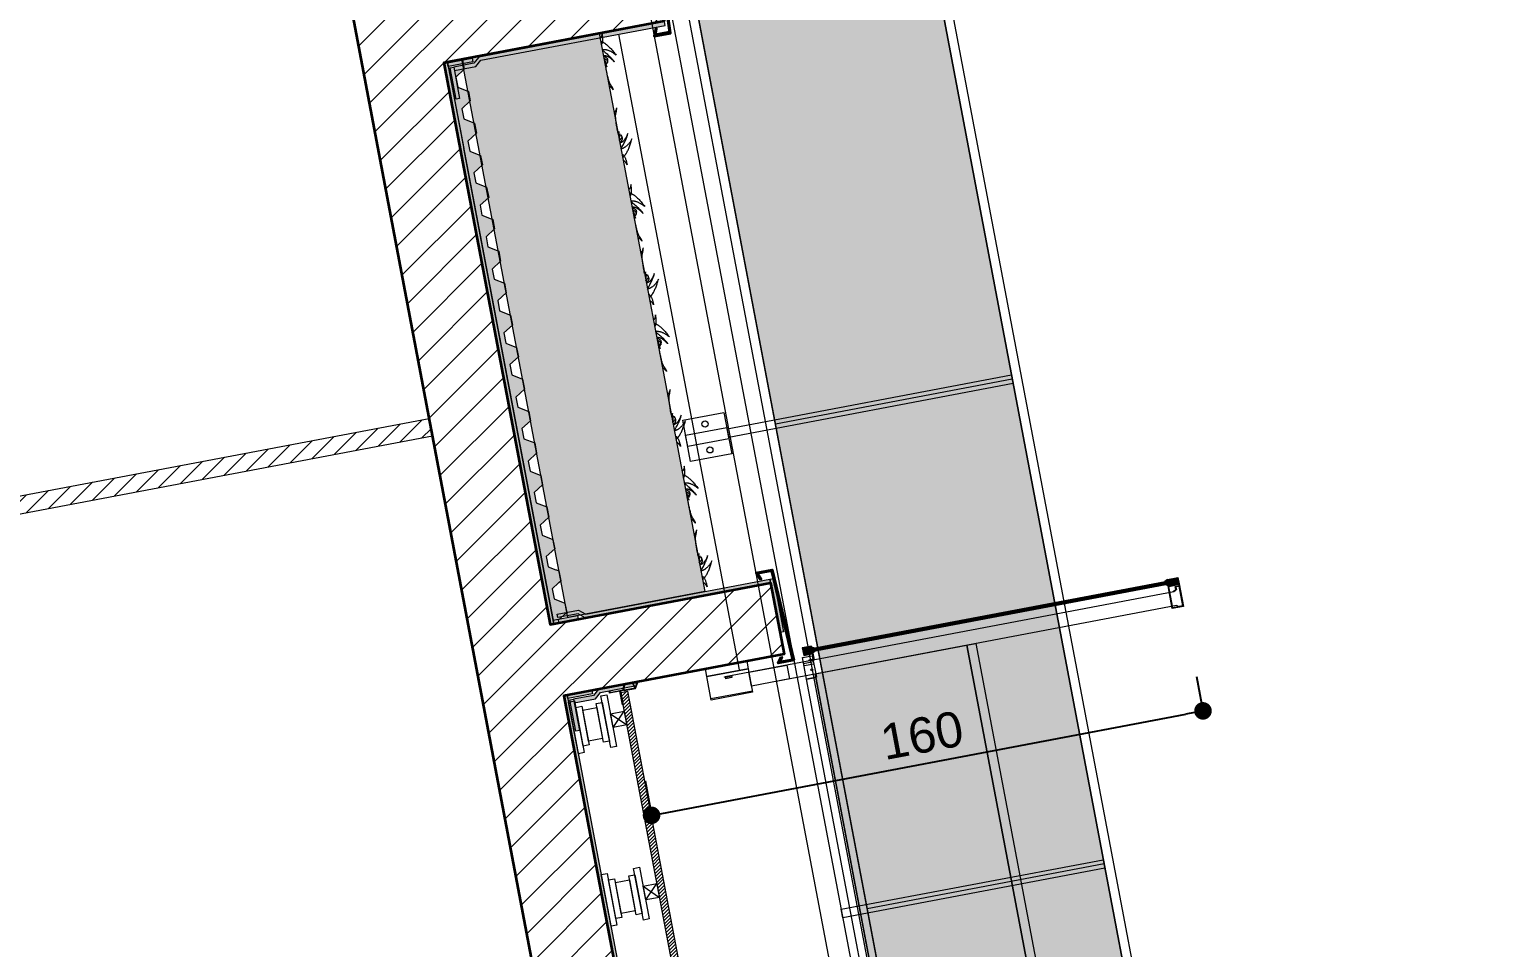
# Model space of a CAD drawing. Header units: centimetres. Extents: x 43491 to 84569, y -30699 to -11680.
# Drawn here: x 45040 to 45455.1, y -28256.9 to -27995.3 of the extents above; entities that cross this region are included whole.
import ezdxf

# ---------------------------------------------------------------- set-up
doc = ezdxf.new("R2010")
doc.units = ezdxf.units.CM
doc.header["$LTSCALE"] = 50.8
doc.header["$PDMODE"] = 1
doc.header["$PDSIZE"] = -2
doc.layers.get('0').update_dxf_attribs({"lineweight": 18})
for name, color, linetype, lineweight in [('0-PROJET-BOIS', 7, 'Continuous', 5), ('0-PROJET-COTATIONS', 7, 'Continuous', 13), ('0-PROJET-DESSINS CRÉES', 7, 'Continuous', 9), ('0-PROJET-Garde corps', 7, 'Continuous', 5), ('0-PROJET-ISOLATION', 7, 'Continuous', 13), ('0-PROJET-MUR BETON', 7, 'Continuous', 35), ('0-PROJET-MURS AGGLO', 7, 'Continuous', 5)]:
    doc.layers.add(name, color=color, linetype=linetype, lineweight=lineweight)
doc.styles.add('Helvetica', font='Helvetica')
doc.dimstyles.new('IS', dxfattribs={"dimtxt": 10.08724, "dimasz": 5.007446, "dimexe": 2, "dimexo": 10, "dimgap": 3, "dimtad": 1, "dimdec": 1, "dimtxsty": 'Helvetica', "dimblk": 'DOT', "dimblk1": 'DOT', "dimblk2": 'DOT', "dimcen": 0, "dimdle": 10, "dimazin": 0, "dimtfac": 0.8, "dimtdec": 1, "dimtix": 1, "dimtmove": 0, "dimatfit": 0, "dimldrblk": 'VW_FILLEDARROW-1', "dimfxl": 0, "dimfrac": 2, "dimtolj": 1, "dimarcsym": 0})

# ---------------------------------------------------------------- blocks, each defined once
blk = doc.blocks.new('Groupe-1')
at = {"layer": '0-PROJET-DESSINS CRÉES', "linetype": 'Continuous', "lineweight": 0}
blk.add_hatch(color=254, dxfattribs=at).paths.add_polyline_path([(6568.09, -50894.54), (6226.19, -49089.14), (6293.66, -49076.36), (6635.56, -50881.76)])
at = {"layer": '0-PROJET-DESSINS CRÉES', "color": 7, "linetype": 'Continuous', "lineweight": 13}
for p, q in [((6503.03, -50181.93), (6435.56, -50194.71)), ((6529.18, -50320.01), (6461.71, -50332.79))]:
    blk.add_line(p, q, dxfattribs=at)
at = {"layer": '0-PROJET-DESSINS CRÉES', "color": 7, "linetype": 'Continuous', "lineweight": 13, "flags": 128}
for points in [[(6635.56, -50881.76), (6293.66, -49076.36), (6296.26, -49075.87), (6638.17, -50881.27)], [(6568.09, -50894.54), (6226.19, -49089.14), (6293.66, -49076.36), (6635.56, -50881.76)], [(6563.54, -50884.72), (6223.59, -49089.63), (6226.19, -49089.14), (6566.14, -50884.23)], [(6420.91, -50191.38), (6423.14, -50203.17), (6411.39, -50205.39), (6409.16, -50193.6)], [(6421.72, -50195.65), (6422.33, -50198.89), (6410.58, -50201.12), (6409.97, -50197.88)]]:
    blk.add_lwpolyline(points, close=True, dxfattribs=at)
at = {"layer": '0-PROJET-DESSINS CRÉES', "color": 8, "linetype": 'Continuous', "lineweight": 5, "flags": 128}
for points in [[(6422.26, -50198.5), (6421.79, -50196.04), (6502.8, -50180.7), (6503.27, -50183.16)], [(6454.77, -50335.38), (6454.3, -50332.92), (6528.95, -50318.79), (6529.42, -50321.24)]]:
    blk.add_lwpolyline(points, close=True, dxfattribs=at)
at = {"layer": '0-PROJET-DESSINS CRÉES', "color": 7, "linetype": 'Continuous', "lineweight": 13}
for centre in [(6415.52, -50194.69), (6416.91, -50202.06)]:
    blk.add_circle(centre, 0.876, dxfattribs=at)
blk = doc.blocks.new('Groupe-10-1')
at = {"layer": '0-PROJET-DESSINS CRÉES', "color": 7, "linetype": 'Continuous', "lineweight": 5}
for points in [[(6386.22, -50083.31), (6386.11, -50084.56), (6385.59, -50084.74)], [(6385.96, -50086.69), (6386.72, -50085.95), (6386.22, -50083.31)], [(6385.77, -50085.67), (6387.68, -50086.24), (6390.19, -50089.63)], [(6390.19, -50089.63), (6387.96, -50087.81), (6386.24, -50088.13)], [(6386.24, -50088.13), (6389.31, -50090.65), (6389.63, -50091.54)], [(6389.63, -50091.54), (6387.95, -50089.58), (6386.56, -50089.84)], [(6386.56, -50089.84), (6387.67, -50090.35), (6387.84, -50091.26), (6387.67, -50091.9)], [(6387.67, -50091.9), (6387.79, -50091.23), (6387.5, -50091), (6386.69, -50090.53)], [(6386.69, -50090.53), (6387.59, -50092.34), (6387.45, -50092.06), (6387, -50092.14)], [(6387, -50092.14), (6387.43, -50092.5), (6387.52, -50092.93)], [(6387.52, -50092.93), (6387.26, -50092.54), (6387.08, -50092.58)], [(6387.08, -50092.58), (6387.88, -50096.79), (6388.44, -50097.85)], [(6389.38, -50099.5), (6388.58, -50098.42), (6388.2, -50098.49)], [(6388.44, -50097.85), (6389.03, -50098.65), (6389.39, -50099.42)]]:
    blk.add_open_spline(points, degree=2, dxfattribs=at)
blk = doc.blocks.new('Groupe-11-1')
at = {"layer": '0-PROJET-DESSINS CRÉES', "color": 7, "linetype": 'Continuous', "lineweight": 5}
for points in [[(6390.35, -50104.61), (6390, -50105.91), (6389.62, -50105.98)], [(6390.08, -50106.49), (6390.34, -50105.53), (6390.39, -50104.69)], [(6390.74, -50111.9), (6389.94, -50107.69), (6390.08, -50106.49)], [(6391.03, -50111.41), (6390.93, -50111.87), (6390.74, -50111.9)], [(6390.82, -50112.33), (6391.1, -50111.84), (6391.03, -50111.41)], [(6391.13, -50113.95), (6391.3, -50111.94), (6391.27, -50112.25), (6390.82, -50112.33)], [(6391.54, -50112.31), (6391.9, -50112.89), (6391.71, -50113.22), (6391.13, -50113.95)], [(6393.5, -50111.93), (6392.65, -50114.37), (6391.26, -50114.64)], [(6391.26, -50114.64), (6392.11, -50113.76), (6391.93, -50112.84), (6391.54, -50112.31)], [(6391.58, -50116.34), (6393.52, -50112.88), (6393.5, -50111.93)], [(6394.71, -50113.51), (6393.31, -50116.02), (6391.58, -50116.34)], [(6392.05, -50118.81), (6393.62, -50117.58), (6394.71, -50113.51)], [(6391.86, -50117.79), (6392.83, -50118.2), (6393.33, -50120.84)], [(6393.33, -50120.84), (6392.78, -50119.71), (6392.23, -50119.74)]]:
    blk.add_open_spline(points, degree=2, dxfattribs=at)
blk = doc.blocks.new('Groupe-12-1')
at = {"layer": '0-PROJET-DESSINS CRÉES', "color": 7, "linetype": 'Continuous', "lineweight": 5}
for points in [[(6394.4, -50126.45), (6394.29, -50127.71), (6393.77, -50127.89)], [(6393.95, -50128.81), (6395.85, -50129.38), (6398.36, -50132.77)], [(6394.14, -50129.83), (6394.9, -50129.1), (6394.4, -50126.45)], [(6398.36, -50132.77), (6396.14, -50130.95), (6394.41, -50131.28)], [(6394.41, -50131.28), (6397.48, -50133.79), (6397.81, -50134.69)], [(6397.81, -50134.69), (6396.13, -50132.72), (6394.74, -50132.99)], [(6394.74, -50132.99), (6395.85, -50133.49), (6396.02, -50134.41), (6395.85, -50135.05)], [(6395.85, -50135.05), (6395.97, -50134.38), (6395.68, -50134.14), (6394.87, -50133.68)], [(6394.87, -50133.68), (6395.76, -50135.49), (6395.62, -50135.2), (6395.17, -50135.29)], [(6395.17, -50135.29), (6395.61, -50135.64), (6395.7, -50136.07)], [(6395.7, -50136.07), (6395.44, -50135.68), (6395.26, -50135.73)], [(6395.26, -50135.73), (6396.05, -50139.93), (6396.62, -50141)], [(6397.56, -50142.65), (6396.76, -50141.57), (6396.38, -50141.64)], [(6396.62, -50141), (6397.21, -50141.8), (6397.57, -50142.57)]]:
    blk.add_open_spline(points, degree=2, dxfattribs=at)
blk = doc.blocks.new('Groupe-13-1')
at = {"layer": '0-PROJET-DESSINS CRÉES', "color": 7, "linetype": 'Continuous', "lineweight": 5}
for points in [[(6397.91, -50144.53), (6397.56, -50145.83), (6397.18, -50145.9)], [(6398.3, -50151.82), (6397.5, -50147.61), (6397.64, -50146.41)], [(6397.64, -50146.41), (6397.9, -50145.45), (6397.95, -50144.61)], [(6398.59, -50151.33), (6398.49, -50151.79), (6398.3, -50151.82)], [(6398.38, -50152.25), (6398.66, -50151.77), (6398.59, -50151.33)], [(6398.69, -50153.87), (6398.86, -50151.86), (6398.83, -50152.17), (6398.38, -50152.25)], [(6399.1, -50152.23), (6399.46, -50152.81), (6399.27, -50153.14), (6398.69, -50153.87)], [(6401.06, -50151.85), (6400.21, -50154.29), (6398.82, -50154.56)], [(6398.82, -50154.56), (6399.67, -50153.68), (6399.49, -50152.76), (6399.1, -50152.23)], [(6399.14, -50156.26), (6401.08, -50152.8), (6401.06, -50151.85)], [(6402.27, -50153.43), (6400.87, -50155.94), (6399.14, -50156.26)], [(6399.61, -50158.73), (6401.18, -50157.5), (6402.27, -50153.43)], [(6399.42, -50157.71), (6400.39, -50158.12), (6400.89, -50160.76)], [(6400.89, -50160.76), (6400.34, -50159.63), (6399.79, -50159.66)]]:
    blk.add_open_spline(points, degree=2, dxfattribs=at)
blk = doc.blocks.new('Groupe-14-1')
at = {"layer": '0-PROJET-DESSINS CRÉES', "color": 7, "linetype": 'Continuous', "lineweight": 5}
for points in [[(6401.42, -50163.59), (6401.32, -50164.84), (6400.8, -50165.02)], [(6401.17, -50166.97), (6401.93, -50166.23), (6401.42, -50163.59)], [(6400.97, -50165.95), (6402.88, -50166.52), (6405.39, -50169.91)], [(6405.39, -50169.91), (6403.17, -50168.09), (6401.44, -50168.42)], [(6401.44, -50168.42), (6404.51, -50170.93), (6404.84, -50171.82)], [(6404.84, -50171.82), (6403.15, -50169.86), (6401.76, -50170.12)], [(6401.76, -50170.12), (6402.87, -50170.63), (6403.05, -50171.55), (6402.87, -50172.18)], [(6402.87, -50172.18), (6403, -50171.51), (6402.7, -50171.28), (6401.9, -50170.81)], [(6401.9, -50170.81), (6402.79, -50172.62), (6402.65, -50172.34), (6402.2, -50172.43)], [(6402.2, -50172.43), (6402.63, -50172.78), (6402.73, -50173.21)], [(6402.73, -50173.21), (6402.46, -50172.82), (6402.28, -50172.86)], [(6402.28, -50172.86), (6403.08, -50177.07), (6403.64, -50178.13)], [(6404.59, -50179.78), (6403.79, -50178.7), (6403.4, -50178.78)], [(6403.64, -50178.13), (6404.24, -50178.94), (6404.59, -50179.7)]]:
    blk.add_open_spline(points, degree=2, dxfattribs=at)
blk = doc.blocks.new('Groupe-15-1')
at = {"layer": '0-PROJET-DESSINS CRÉES', "color": 7, "linetype": 'Continuous', "lineweight": 5}
for points in [[(6405.56, -50184.89), (6405.21, -50186.19), (6404.82, -50186.27)], [(6405.94, -50192.18), (6405.15, -50187.97), (6405.28, -50186.77)], [(6405.28, -50186.77), (6405.54, -50185.81), (6405.59, -50184.97)], [(6406.23, -50191.69), (6406.13, -50192.15), (6405.94, -50192.18)], [(6406.03, -50192.62), (6406.3, -50192.13), (6406.23, -50191.69)], [(6406.33, -50194.23), (6406.5, -50192.22), (6406.48, -50192.53), (6406.03, -50192.62)], [(6406.74, -50192.59), (6407.1, -50193.17), (6406.91, -50193.5), (6406.33, -50194.23)], [(6408.7, -50192.21), (6407.85, -50194.65), (6406.46, -50194.92)], [(6406.46, -50194.92), (6407.31, -50194.04), (6407.14, -50193.12), (6406.74, -50192.59)], [(6406.79, -50196.62), (6408.72, -50193.16), (6408.7, -50192.21)], [(6409.92, -50193.79), (6408.51, -50196.3), (6406.79, -50196.62)], [(6407.25, -50199.09), (6408.82, -50197.86), (6409.92, -50193.79)], [(6407.06, -50198.07), (6408.04, -50198.48), (6408.54, -50201.12)], [(6408.54, -50201.12), (6407.98, -50199.99), (6407.43, -50200.02)]]:
    blk.add_open_spline(points, degree=2, dxfattribs=at)
blk = doc.blocks.new('Groupe-16-1')
at = {"layer": '0-PROJET-DESSINS CRÉES', "color": 7, "linetype": 'Continuous', "lineweight": 5}
for points in [[(6409.6, -50206.73), (6409.5, -50207.99), (6408.97, -50208.17)], [(6409.15, -50209.09), (6411.06, -50209.67), (6413.57, -50213.05)], [(6409.34, -50210.11), (6410.1, -50209.38), (6409.6, -50206.73)], [(6413.57, -50213.05), (6411.34, -50211.23), (6409.62, -50211.56)], [(6409.62, -50211.56), (6412.69, -50214.08), (6413.02, -50214.97)], [(6413.02, -50214.97), (6411.33, -50213.01), (6409.94, -50213.27)], [(6409.94, -50213.27), (6411.05, -50213.77), (6411.22, -50214.69), (6411.05, -50215.33)], [(6411.05, -50215.33), (6411.17, -50214.66), (6410.88, -50214.43), (6410.07, -50213.96)], [(6410.07, -50213.96), (6410.97, -50215.77), (6410.83, -50215.49), (6410.38, -50215.57)], [(6410.38, -50215.57), (6410.81, -50215.93), (6410.91, -50216.35)], [(6410.91, -50216.35), (6410.64, -50215.96), (6410.46, -50216.01)], [(6410.46, -50216.01), (6411.26, -50220.21), (6411.82, -50221.28)], [(6411.82, -50221.28), (6412.42, -50222.08), (6412.77, -50222.85)], [(6412.76, -50222.93), (6411.96, -50221.85), (6411.58, -50221.92)]]:
    blk.add_open_spline(points, degree=2, dxfattribs=at)
blk = doc.blocks.new('Groupe-17-1')
at = {"layer": '0-PROJET-DESSINS CRÉES', "color": 7, "linetype": 'Continuous', "lineweight": 5}
for points in [[(6413.12, -50224.81), (6412.77, -50226.11), (6412.38, -50226.19)], [(6412.84, -50226.69), (6413.1, -50225.73), (6413.15, -50224.89)], [(6413.5, -50232.1), (6412.71, -50227.89), (6412.84, -50226.69)], [(6413.79, -50231.61), (6413.69, -50232.07), (6413.5, -50232.1)], [(6413.59, -50232.54), (6413.86, -50232.05), (6413.79, -50231.61)], [(6413.89, -50234.15), (6414.06, -50232.14), (6414.04, -50232.45), (6413.59, -50232.54)], [(6414.3, -50232.51), (6414.66, -50233.09), (6414.47, -50233.42), (6413.89, -50234.15)], [(6416.26, -50232.13), (6415.41, -50234.57), (6414.02, -50234.84)], [(6414.02, -50234.84), (6414.87, -50233.96), (6414.7, -50233.04), (6414.3, -50232.51)], [(6414.35, -50236.54), (6416.28, -50233.08), (6416.26, -50232.13)], [(6417.48, -50233.71), (6416.07, -50236.22), (6414.35, -50236.54)], [(6414.81, -50239.01), (6416.38, -50237.78), (6417.48, -50233.71)], [(6414.62, -50237.99), (6415.6, -50238.4), (6416.1, -50241.04)], [(6416.1, -50241.04), (6415.54, -50239.92), (6414.99, -50239.94)]]:
    blk.add_open_spline(points, degree=2, dxfattribs=at)
blk = doc.blocks.new('Groupe-18-1')
at = {"layer": '0-PROJET-DESSINS CRÉES', "color": 7}
for name in ['Groupe-10-1', 'Groupe-11-1', 'Groupe-12-1', 'Groupe-13-1', 'Groupe-14-1', 'Groupe-15-1', 'Groupe-16-1', 'Groupe-17-1']:
    blk.add_blockref(name, (0, 0), dxfattribs=at)
blk = doc.blocks.new('Groupe-19-1')
at = {"layer": '0-PROJET-DESSINS CRÉES', "lineweight": 5, "flags": 128}
for points in [[(6379.45, -50288.61), (6376.66, -50273.88), (6378.35, -50273.56), (6381.14, -50288.29)], [(6380.79, -50286.45), (6378.7, -50275.4), (6380.43, -50275.07), (6382.52, -50286.12)], [(6382.36, -50285.01), (6380.68, -50276.17), (6384.69, -50275.41), (6386.37, -50284.25)], [(6386.58, -50285.36), (6384.48, -50274.3), (6386.22, -50273.97), (6388.31, -50285.03)], [(6388.66, -50286.87), (6385.87, -50272.13), (6387.56, -50271.81), (6390.35, -50286.55)]]:
    blk.add_lwpolyline(points, close=True, dxfattribs=at)
blk = doc.blocks.new('Groupe-20-1')
at = {"layer": '0-PROJET-DESSINS CRÉES', "color": 7, "linetype": 'Continuous', "lineweight": 13}
for p, q in [((6388.58, -50277.22), (6393.26, -50280.4)), ((6389.33, -50281.15), (6392.51, -50276.47))]:
    blk.add_line(p, q, dxfattribs=at)
at = {"layer": '0-PROJET-DESSINS CRÉES', "color": 7, "linetype": 'Continuous', "lineweight": 13, "flags": 128}
blk.add_lwpolyline([(6389.33, -50281.15), (6388.58, -50277.22), (6392.51, -50276.47), (6393.26, -50280.4)], close=True, dxfattribs=at)
blk = doc.blocks.new('Groupe-21-1')
at = {"layer": '0-PROJET-DESSINS CRÉES', "lineweight": 5, "flags": 128}
for points in [[(6397.96, -50336), (6395.17, -50321.26), (6396.86, -50320.94), (6399.65, -50335.68)], [(6388.75, -50337.74), (6385.96, -50323), (6387.65, -50322.68), (6390.44, -50337.42)], [(6390.09, -50335.58), (6388, -50324.53), (6389.73, -50324.2), (6391.83, -50335.25)], [(6391.66, -50334.14), (6389.99, -50325.29), (6394, -50324.53), (6395.67, -50333.38)], [(6395.88, -50334.48), (6393.79, -50323.43), (6395.52, -50323.1), (6397.61, -50334.15)]]:
    blk.add_lwpolyline(points, close=True, dxfattribs=at)
blk = doc.blocks.new('Groupe-23-1')
at = {"layer": '0-PROJET-DESSINS CRÉES', "color": 7, "linetype": 'Continuous', "lineweight": 13}
for p, q in [((6398.63, -50330.27), (6401.82, -50325.6)), ((6397.89, -50326.34), (6402.56, -50329.53))]:
    blk.add_line(p, q, dxfattribs=at)
at = {"layer": '0-PROJET-DESSINS CRÉES', "color": 7, "linetype": 'Continuous', "lineweight": 13, "flags": 128}
blk.add_lwpolyline([(6398.63, -50330.27), (6397.89, -50326.34), (6401.82, -50325.6), (6402.56, -50329.53)], close=True, dxfattribs=at)
blk = doc.blocks.new('Groupe-53-1')
at = {"layer": '0-PROJET-Garde corps', "color": 7, "linetype": 'Continuous', "lineweight": 5}
for p, q in [((6421.88, -50267.16), (6421.79, -50266.69)), ((6422.7, -50267), (6422.61, -50266.53))]:
    blk.add_line(p, q, dxfattribs=at)
at = {"layer": '0-PROJET-Garde corps', "color": 7, "linetype": 'Continuous', "lineweight": 5, "flags": 128}
for points in [[(6421.11, -50266.81), (6421.09, -50266.7), (6423.27, -50266.29), (6423.3, -50266.4)], [(6421.43, -50267.24), (6421.34, -50266.77), (6423.07, -50266.44), (6423.16, -50266.91)]]:
    blk.add_lwpolyline(points, close=True, dxfattribs=at)
blk = doc.blocks.new('Groupe-54-1')
at = {"layer": '0-PROJET-Garde corps', "color": 7}
blk.add_blockref('Groupe-53-1', (0, 0), dxfattribs=at)
blk = doc.blocks.new('Groupe-55-1')
at = {"layer": '0-PROJET-Garde corps', "color": 7, "linetype": 'Continuous', "lineweight": 5, "flags": 128}
for points in [[(6550.52, -50240.19), (6551.75, -50246.68), (6548.6, -50247.27), (6547.38, -50240.79)], [(6550.36, -50240.43), (6551.52, -50246.52), (6548.76, -50247.04), (6547.61, -50240.95)]]:
    blk.add_lwpolyline(points, close=True, dxfattribs=at)
blk = doc.blocks.new('Groupe-56-1')
at = {"layer": '0-PROJET-DESSINS CRÉES', "color": 7, "linetype": 'Continuous', "lineweight": 13, "flags": 128}
for points in [[(6445.82, -50257.99), (6443.22, -50258.49), (6443.63, -50260.65), (6446.03, -50260.19), (6446.32, -50261.72), (6445.08, -50261.95)], [(6445.86, -50258.19), (6443.45, -50258.65), (6443.79, -50260.41), (6446.19, -50259.96), (6446.56, -50261.88), (6445.12, -50262.15)]]:
    blk.add_lwpolyline(points, dxfattribs=at)
at = {"layer": '0-PROJET-Garde corps', "color": 8, "linetype": 'Continuous', "lineweight": 5}
for p, q in [((6443.77, -50259.24), (6550.11, -50239.1)), ((6443.81, -50259.48), (6550.16, -50239.34)), ((6443.86, -50259.73), (6550.2, -50239.59)), ((6446.39, -50262.47), (6443.61, -50262.99)), ((6446.51, -50263.1), (6443.73, -50263.62)), ((6429.01, -50270.75), (6417.22, -50272.99))]:
    blk.add_line(p, q, dxfattribs=at)
at = {"layer": '0-PROJET-Garde corps', "color": 7, "linetype": 'Continuous', "lineweight": 5}
blk.add_line((6547.19, -50238.99), (6546.47, -50239.51), dxfattribs=at)
at = {"layer": '0-PROJET-Garde corps', "color": 7, "linetype": 'Continuous', "lineweight": 5, "flags": 128}
for points in [[(6546.47, -50239.51), (6547.19, -50238.99), (6550.19, -50238.42), (6550.52, -50240.19), (6547.52, -50240.76), (6546.66, -50240.52)], [(6549.4, -50242.17), (6549.05, -50242.47), (6421.28, -50266.66)], [(6546.88, -50239.46), (6547.27, -50239.18), (6550.03, -50238.66), (6550.29, -50240.03), (6547.53, -50240.55), (6547.1, -50240.43)], [(6550.23, -50246.55), (6549.8, -50246.4), (6436.23, -50267.9)], [(6446.91, -50259.44), (6446.19, -50259.96), (6443.79, -50260.41), (6443.45, -50258.65), (6445.86, -50258.19), (6446.72, -50258.43)], [(6446.5, -50259.49), (6446.11, -50259.77), (6443.95, -50260.18), (6443.68, -50258.8), (6445.85, -50258.4), (6446.28, -50258.52)]]:
    blk.add_lwpolyline(points, dxfattribs=at)
for points in [[(6550.06, -50238.85), (6550.25, -50239.84), (6443.91, -50259.98), (6443.72, -50258.99)], [(6550.43, -50240.76), (6550.46, -50240.94), (6549.61, -50241.1), (6549.76, -50241.86), (6549.04, -50242.47), (6548.92, -50242.34), (6549.56, -50241.79), (6549.4, -50240.96)], [(6446.06, -50260.7), (6447.22, -50266.82), (6444.43, -50267.35), (6443.27, -50261.23)], [(6417.29, -50273.34), (6416.02, -50266.65), (6427.81, -50264.42), (6429.08, -50271.1)]]:
    blk.add_lwpolyline(points, close=True, dxfattribs=at)
at = {"layer": '0-PROJET-Garde corps', "color": 7, "linetype": 'Continuous', "lineweight": 13, "flags": 128}
for points in [[(6445.86, -50258.19), (6445.82, -50257.99), (6443.22, -50258.49), (6443.63, -50260.65), (6446.03, -50260.19), (6446.32, -50261.72), (6445.08, -50261.95), (6445.12, -50262.15), (6446.56, -50261.88), (6446.19, -50259.96), (6443.79, -50260.41), (6443.45, -50258.65)], [(6416.06, -50266.65), (6415.65, -50264.47), (6427.4, -50262.24), (6427.81, -50264.42)], [(6428.74, -50269.32), (6427.99, -50265.39), (6438.8, -50263.35), (6439.55, -50267.28)]]:
    blk.add_lwpolyline(points, close=True, dxfattribs=at)
at = {"layer": '0-PROJET-Garde corps', "color": 7, "linetype": 'Continuous', "lineweight": 5}
blk.add_circle((6445.97, -50264.68), 0.288, dxfattribs=at)
at = {"layer": '0-PROJET-DESSINS CRÉES', "color": 7}
blk.add_blockref('Groupe-54-1', (0, 0), dxfattribs=at)
at = {"layer": '0-PROJET-Garde corps', "color": 7}
blk.add_blockref('Groupe-55-1', (0, 0), dxfattribs=at)
blk = doc.blocks.new('Groupe-276-1')
at = {"layer": '0-PROJET-DESSINS CRÉES', "linetype": 'Continuous', "lineweight": 0}
blk.add_hatch(color=254, dxfattribs=at).paths.add_polyline_path([(6565.32, -50891.42), (6446.85, -50265.86), (6490.05, -50257.68), (6608.52, -50883.24)])
at = {"layer": '0-PROJET-DESSINS CRÉES', "color": 7, "linetype": 'Continuous', "lineweight": 13, "flags": 128}
for points in [[(6565.32, -50891.42), (6446.85, -50265.86), (6490.05, -50257.68), (6608.52, -50883.24)], [(6608.52, -50883.24), (6490.05, -50257.71), (6492.66, -50257.22), (6611.12, -50882.75)], [(6562.53, -50890.95), (6444.43, -50267.35), (6447.04, -50266.86), (6565.13, -50890.46)]]:
    blk.add_lwpolyline(points, close=True, dxfattribs=at)
blk = doc.blocks.new('_DOT')
at = {"color": 0, "linetype": 'ByBlock', "lineweight": -2}
blk.add_line((-0.5, 0), (-1, 0), dxfattribs=at)
at = {"color": 0, "linetype": 'ByBlock', "const_width": 0.5}
blk.add_lwpolyline([(-0.25, 0, 1), (0.25, 0, 1)], format="xyb", close=True, dxfattribs=at)
blk = doc.blocks.new('*D297')
at = {"layer": '0-PROJET-COTATIONS', "color": 0, "linetype": 'Continuous', "lineweight": -2}
for p, q in [((45372.38, -28179.63), (45374.61, -28191.42)), ((45222.12, -28218.26), (45369.32, -28190.38)), ((45215.34, -28209.37), (45217.57, -28221.16))]:
    blk.add_line(p, q, dxfattribs=at)
at = {"layer": 'Defpoints', "color": 0}
for p in [(45364.94, -28140.33), (45207.73, -28169.19), (45374.24, -28189.45)]:
    blk.add_point(p, dxfattribs=at)
at = {"layer": '0-PROJET-COTATIONS', "color": 0, "lineweight": -2, "xscale": 5.007446289062499, "yscale": 5.007446289062499, "zscale": 5.007446289062499}
for p, rotation in [((45374.24, -28189.45), 10.72359474388371), ((45217.2, -28219.19), 190.7235947438837)]:
    blk.add_blockref('_DOT', p, dxfattribs=dict(at, rotation=rotation))
at = {"layer": '0-PROJET-COTATIONS', "color": 0, "lineweight": 5, "insert": (45294.22, -28196.42), "char_height": 10.087, "attachment_point": 5, "rotation": 10.7236, "style": 'Helvetica'}
blk.add_mtext('\\A1;160', dxfattribs=at)
blk = doc.blocks.new('VW_FILLEDARROW-1')
at = {"linetype": 'Continuous', "lineweight": 0}
blk.add_hatch(color=0, dxfattribs=at).paths.add_polyline_path([(-1.997, 0.535), (0, 0), (-1.997, -0.535)])
at = {"color": 0, "linetype": 'Continuous', "lineweight": 5, "flags": 128}
blk.add_lwpolyline([(-1.997, 0.535), (0, 0), (-1.997, -0.535)], close=True, dxfattribs=at)

msp = doc.modelspace()

# ---------------------------------------------------------------- hatches: boundary and pattern name
at = {"layer": '0-PROJET-BOIS', "linetype": 'Continuous', "lineweight": 5}
h = msp.add_hatch(dxfattribs=at)
h.set_pattern_fill('bois 45', color=9, style=0, pattern_type=2)
h.set_pattern_definition([(45, (38816.9114, 22086.9576), (0, -1), [])])
h.paths.add_polyline_path([(45210.38, -28183.82), (45330.82, -28819.78), (45328.85, -28820.15), (45208.42, -28184.19)])
at = {"layer": '0-PROJET-DESSINS CRÉES', "linetype": 'Continuous', "lineweight": 0}
for color, points in [(7, [(45215.82, -27972.35), (45216.03, -27972.19), (45214.95, -27971.15), (45218.65, -27970.45), (45222.3, -27996.17), (45218.3, -27996.93), (45218.63, -27995.07), (45218.4, -27995.11), (45217.99, -27997.24), (45222.57, -27996.37), (45218.87, -27970.15), (45214.41, -27971)]), (254, [(45159.2, -28004.8), (45163.37, -28004.01), (45163.88, -28006.69), (45161.46, -28008.94), (45162.01, -28011.82), (45165.08, -28013.03), (45165.58, -28015.69), (45163.16, -28017.94), (45163.71, -28020.83), (45166.78, -28022.04), (45167.33, -28024.92), (45164.91, -28027.17), (45165.46, -28030.05), (45168.53, -28031.26), (45169.03, -28033.92), (45166.62, -28036.17), (45167.16, -28039.05), (45170.24, -28040.26), (45170.82, -28043.19), (45168.36, -28045.39), (45168.91, -28048.28), (45171.98, -28049.49), (45172.49, -28052.15), (45170.07, -28054.4), (45170.61, -28057.28), (45173.69, -28058.49), (45174.23, -28061.37), (45171.82, -28063.62), (45172.36, -28066.5), (45175.3, -28067.66), (45175.81, -28070.35), (45173.4, -28072.6), (45173.94, -28075.48), (45177.01, -28076.69), (45177.56, -28079.57), (45175.13, -28081.76), (45175.69, -28084.71), (45178.76, -28085.92), (45179.27, -28088.57), (45176.85, -28090.82), (45177.39, -28093.71), (45180.47, -28094.92), (45181.01, -28097.8), (45178.59, -28100.05), (45179.14, -28102.93), (45182.21, -28104.14), (45182.72, -28106.8), (45180.3, -28109.05), (45180.85, -28111.93), (45183.92, -28113.14), (45184.46, -28116.03), (45182.05, -28118.28), (45182.59, -28121.16), (45185.67, -28122.37), (45186.17, -28125.03), (45183.75, -28127.28), (45184.3, -28130.16), (45187.37, -28131.37), (45187.95, -28134.3), (45185.5, -28136.5), (45186.05, -28139.38), (45189.12, -28140.59), (45189.62, -28143.25), (45187.2, -28145.5), (45187.75, -28148.39), (45189.99, -28149.27), (45190.13, -28149.24), (45190.81, -28149.51), (45191.35, -28152.39), (45191.37, -28152.48), (45190.83, -28152.98), (45190.7, -28153), (45188.94, -28154.64), (45189.48, -28157.53), (45192.55, -28158.74), (45193.06, -28161.39), (45190.64, -28163.64), (45190.77, -28164.36), (45189.35, -28164.63), (45187.27, -28153.65), (45163.71, -28029.26), (45163.83, -28029.24)]), (7, [(45254.09, -28174.07), (45254.34, -28174.15), (45253.72, -28175.51), (45257.42, -28174.81), (45251.41, -28149.52), (45247.4, -28150.28), (45248.4, -28151.9), (45248.17, -28151.95), (45247.01, -28150.12), (45251.59, -28149.25), (45257.73, -28175), (45253.27, -28175.85)])]:
    msp.add_hatch(color=color, dxfattribs=at).paths.add_polyline_path(points)
at = {"layer": '0-PROJET-DESSINS CRÉES', "linetype": 'Continuous', "lineweight": 18}
h = msp.add_hatch(dxfattribs=at)
h.set_pattern_fill('Sable-3', color=252, style=0, pattern_type=2)
h.set_pattern_definition([(-57.3808, (805976.2092, -272820.6966), (-2.526815418, -1.61715919), [0.004, -7.996]), (-45, (805975.3686, -272820.373), (-1.828799997, -1.828799997), [0.025863138, -2.560450621]), (-45, (805975.4879, -272821.1308), (-1.828799997, -1.828799997), [0.025863138, -2.560450621]), (-45, (805975.9217, -272819.2517), (-1.828799997, -1.828799997), [0.025863138, -2.560450621]), (-45, (805975.1149, -272819.8067), (-1.828799997, -1.828799997), [0.025863138, -2.560450621]), (-45, (805974.6815, -272820.2255), (-1.828799997, -1.828799997), [0.025863138, -2.560450621]), (-45, (805975.0109, -272820.8527), (-1.828799997, -1.828799997), [0.025863138, -2.560450621]), (-45, (805977.0952, -272820.309), (-1.828799997, -1.828799997), [0.025863138, -2.560450621]), (-45, (805975.699, -272821.437), (-1.828799997, -1.828799997), [0.064657844, -2.5216559146]), (-45, (805976.382, -272820.2206), (-1.828799997, -1.828799997), [0.025863138, -2.560450621]), (-45, (805975.1338, -272819.3063), (-1.828799997, -1.828799997), [0.025863138, -2.560450621]), (-45, (805976.461, -272819.7396), (-1.828799997, -1.828799997), [0.064657844, -2.5216559146]), (-45, (805974.175, -272820.5307), (-1.828799997, -1.828799997), [0.025863138, -2.560450621]), (-45, (805975.7221, -272820.116), (-1.828799997, -1.828799997), [0.064657844, -2.5216559146]), (-45, (805974.378, -272819.6533), (-1.828799997, -1.828799997), [0.064657844, -2.5216559146])])
h.paths.add_polyline_path([(45193.33, -28162.85), (45163.22, -28003.85), (45202.26, -27996.46), (45232.37, -28155.46)])
at = {"layer": '0-PROJET-ISOLATION', "linetype": 'Continuous', "lineweight": 0}
for points in [[(45220.85, -27993.2), (45168.03, -28003.21), (45166.57, -28005), (45160.85, -28006.09), (45161.04, -28007.07), (45167.12, -28005.92), (45168.58, -28004.11), (45221.04, -27994.18)], [(45166.1, -28003.57), (45166.29, -28004.55), (45159.28, -28005.88), (45159.1, -28004.89)], [(45158.1, -28005.01), (45159.08, -28004.83), (45189.35, -28164.63), (45188.36, -28164.81)], [(45159.87, -28006.27), (45160.85, -28006.09), (45162.54, -28014.99), (45161.55, -28015.18)], [(45251.1, -28152.93), (45198.28, -28162.93), (45196.26, -28161.79), (45190.54, -28162.87), (45190.36, -28161.89), (45196.44, -28160.74), (45198.46, -28161.88), (45250.92, -28151.95)], [(45253.79, -28167.09), (45250.92, -28151.95), (45251.9, -28151.76), (45254.77, -28166.9)], [(45189.35, -28164.63), (45189.16, -28163.64), (45196.16, -28162.32), (45196.35, -28163.3)], [(45212.83, -28181.24), (45202.13, -28183.27), (45200.67, -28185.07), (45194.95, -28186.15), (45195.14, -28187.13), (45201.22, -28185.98), (45202.69, -28184.18), (45212.93, -28182.24)], [(45313.36, -28824.85), (45192.22, -28185.15), (45193.2, -28184.96), (45314.34, -28824.66)], [(45200.2, -28183.63), (45200.39, -28184.61), (45193.38, -28185.94), (45193.2, -28184.96)], [(45193.97, -28186.34), (45194.95, -28186.15), (45196.64, -28195.06), (45195.65, -28195.24)]]:
    msp.add_hatch(color=255, dxfattribs=at).paths.add_polyline_path(points)
at = {"layer": '0-PROJET-MUR BETON', "linetype": 'Continuous', "lineweight": 5}
h = msp.add_hatch(dxfattribs=at)
h.set_pattern_fill('hachure A', style=0, pattern_type=2)
h.set_pattern_definition([(45, (38816.9114, 22086.9576), (5.2916667, -4.4097222), [])])
h.paths.add_polyline_path([(44877.82, -26168.9), (44881.17, -26186.58), (44816.07, -26198.91), (44839.14, -26320.76), (44904.25, -26308.44), (44907.6, -26326.12), (44842.49, -26338.45), (44907.42, -26681.3), (44970.16, -26669.42), (44974.01, -26689.75), (44911.27, -26701.64), (44976.14, -27044.2), (45038.88, -27032.32), (45042.74, -27052.65), (44980, -27064.53), (45054.11, -27455.87), (45116.85, -27443.99), (45120.7, -27464.32), (45057.96, -27476.2), (45154.22, -27984.5), (45216.96, -27972.61), (45220.81, -27992.95), (45158.07, -28004.83), (45188.36, -28164.81), (45251.1, -28152.93), (45254.96, -28173.27), (45192.22, -28185.15), (45313.36, -28824.85), (45376.1, -28812.96), (45379.82, -28832.61), (44710.67, -28959.34), (44712.9, -28938.56), (44759.11, -28929.81), (44731.28, -28782.81), (44680.76, -28792.38), (44682.99, -28771.6), (44727.55, -28763.16), (44288.24, -26443.41), (44232.41, -26453.99), (44234.42, -26435.29), (44284.89, -26425.73), (44227.19, -26121.01), (44164.59, -26132.86), (44166.6, -26114.16), (44797.74, -25994.64), (44801.08, -26012.32), (44781.43, -26016.04), (44812.72, -26181.23)])
h.paths.add_polyline_path([(44557.15, -26374.17), (44816.54, -26325.04), (44758.84, -26020.32), (44499.45, -26069.45)])
h.paths.add_polyline_path([(44535.57, -26378.26), (44477.86, -26073.54), (44239.96, -26118.59), (44297.67, -26423.31)])
h.paths.add_polyline_path([(44997.7, -28700.46), (44991.36, -28701.66), (44993.48, -28712.8), (45259.2, -28662.48), (44819.89, -26342.73), (44560.5, -26391.85)])
h.paths.add_polyline_path([(44978.23, -28715.69), (44538.92, -26395.94), (44301.02, -26440.99), (44738.22, -28749.6), (44731.88, -28750.8), (44733.99, -28761.95)])
h.paths.add_polyline_path([(45290.76, -28829.13), (45262.92, -28682.13), (44744.05, -28780.4), (44771.89, -28927.39)])
at = {"layer": '0-PROJET-MURS AGGLO', "linetype": 'Continuous', "lineweight": 18}
h = msp.add_hatch(dxfattribs=at)
h.set_pattern_fill('50_béton', style=0, pattern_type=2)
h.set_pattern_definition([(45, (38816.9114, 22086.9576), (2.42534722, -2.64583333), [])])
h.paths.add_polyline_path([(44894.46, -28155.3), (44895.39, -28160.21), (45154.78, -28111.09), (45153.85, -28106.18)])

# ---------------------------------------------------------------- linework, layer by layer
at = {"layer": '0-PROJET-BOIS', "lineweight": 13, "flags": 128}
msp.add_lwpolyline([(45210.38, -28183.82), (45330.82, -28819.78), (45328.85, -28820.15), (45208.42, -28184.19)], close=True, dxfattribs=at)
at = {"layer": '0-PROJET-DESSINS CRÉES', "color": 7, "linetype": 'Continuous', "lineweight": 13}
for p, q in [((44918.76, -26385.07), (45382.88, -28835.85)), ((45372.66, -28813.62), (44912.95, -26386.17)), ((45242.23, -28177.79), (45207.93, -27996.66))]:
    msp.add_line(p, q, dxfattribs=at)
at = {"layer": '0-PROJET-DESSINS CRÉES', "color": 7, "linetype": 'Continuous', "lineweight": 35, "flags": 128}
for points in [[(45215.82, -27972.35), (45216.03, -27972.19), (45214.95, -27971.15), (45218.65, -27970.45), (45222.3, -27996.17), (45218.3, -27996.93), (45218.63, -27995.07), (45218.4, -27995.11), (45217.99, -27997.24), (45222.57, -27996.37), (45218.87, -27970.15), (45214.41, -27971)], [(45254.09, -28174.07), (45254.34, -28174.15), (45253.72, -28175.51), (45257.42, -28174.81), (45251.41, -28149.52), (45247.4, -28150.28), (45248.4, -28151.9), (45248.17, -28151.95), (45247.01, -28150.12), (45251.59, -28149.25), (45257.73, -28175), (45253.27, -28175.85)]]:
    msp.add_lwpolyline(points, close=True, dxfattribs=at)
at = {"layer": '0-PROJET-DESSINS CRÉES', "linetype": 'Continuous', "lineweight": 5, "flags": 128}
msp.add_lwpolyline([(45193.33, -28162.85), (45163.22, -28003.85), (45202.26, -27996.46), (45232.37, -28155.46)], close=True, dxfattribs=at)
at = {"layer": '0-PROJET-DESSINS CRÉES', "color": 7, "linetype": 'Continuous', "lineweight": 5, "flags": 128}
for points in [[(45159.2, -28004.8), (45163.37, -28004.01), (45163.88, -28006.69), (45161.46, -28008.94), (45162.01, -28011.82), (45165.08, -28013.03), (45165.58, -28015.69), (45163.16, -28017.94), (45163.71, -28020.83), (45166.78, -28022.04), (45167.33, -28024.92), (45164.91, -28027.17), (45165.46, -28030.05), (45168.53, -28031.26), (45169.03, -28033.92), (45166.62, -28036.17), (45167.16, -28039.05), (45170.24, -28040.26), (45170.82, -28043.19), (45168.36, -28045.39), (45168.91, -28048.28), (45171.98, -28049.49), (45172.49, -28052.15), (45170.07, -28054.4), (45170.61, -28057.28), (45173.69, -28058.49), (45174.23, -28061.37), (45171.82, -28063.62), (45172.36, -28066.5), (45175.3, -28067.66), (45175.81, -28070.35), (45173.4, -28072.6), (45173.94, -28075.48), (45177.01, -28076.69), (45177.56, -28079.57), (45175.13, -28081.76), (45175.69, -28084.71), (45178.76, -28085.92), (45179.27, -28088.57), (45176.85, -28090.82), (45177.39, -28093.71), (45180.47, -28094.92), (45181.01, -28097.8), (45178.59, -28100.05), (45179.14, -28102.93), (45182.21, -28104.14), (45182.72, -28106.8), (45180.3, -28109.05), (45180.85, -28111.93), (45183.92, -28113.14), (45184.46, -28116.03), (45182.05, -28118.28), (45182.59, -28121.16), (45185.67, -28122.37), (45186.17, -28125.03), (45183.75, -28127.28), (45184.3, -28130.16), (45187.37, -28131.37), (45187.95, -28134.3), (45185.5, -28136.5), (45186.05, -28139.38), (45189.12, -28140.59), (45189.62, -28143.25), (45187.2, -28145.5), (45187.75, -28148.39), (45189.99, -28149.27), (45190.13, -28149.24), (45190.81, -28149.51), (45191.35, -28152.39), (45191.37, -28152.48), (45190.83, -28152.98), (45190.7, -28153), (45188.94, -28154.64), (45189.48, -28157.53), (45192.55, -28158.74), (45193.06, -28161.39), (45190.64, -28163.64), (45190.77, -28164.36), (45189.35, -28164.63), (45187.27, -28153.65), (45163.71, -28029.26), (45163.83, -28029.24)], [(45212.58, -28182.82), (45212.47, -28182.92), (45211.74, -28181.59), (45209.48, -28182.01), (45209.26, -28183.6), (45208.34, -28183.78), (45209.09, -28187.73), (45208.94, -28187.75), (45208.19, -28183.8), (45205.24, -28184.36), (45205.12, -28183.71), (45206.1, -28183.53), (45206.13, -28183.68), (45205.29, -28183.83), (45205.36, -28184.19), (45209.14, -28183.47), (45209.2, -28183.1), (45208.83, -28183.16), (45208.8, -28183.02), (45209.22, -28182.94), (45209.37, -28181.89), (45211.81, -28181.43)]]:
    msp.add_lwpolyline(points, close=True, dxfattribs=at)
at = {"layer": '0-PROJET-DESSINS CRÉES', "color": 7, "linetype": 'Continuous', "lineweight": 13, "flags": 128}
msp.add_lwpolyline([(45213.29, -28181.34), (45213.2, -28181.31), (45212.57, -28182.94), (45209.38, -28183.55), (45209.4, -28183.65), (45212.64, -28183.03)], close=True, dxfattribs=at)
at = {"layer": '0-PROJET-ISOLATION', "flags": 128}
for points in [[(45220.85, -27993.2), (45168.03, -28003.21), (45166.57, -28005), (45160.85, -28006.09), (45161.04, -28007.07), (45167.12, -28005.92), (45168.58, -28004.11), (45221.04, -27994.18)], [(45166.1, -28003.57), (45166.29, -28004.55), (45159.28, -28005.88), (45159.1, -28004.89)], [(45158.1, -28005.01), (45159.08, -28004.83), (45189.35, -28164.63), (45188.36, -28164.81)], [(45159.87, -28006.27), (45160.85, -28006.09), (45162.54, -28014.99), (45161.55, -28015.18)], [(45251.1, -28152.93), (45198.28, -28162.93), (45196.26, -28161.79), (45190.54, -28162.87), (45190.36, -28161.89), (45196.44, -28160.74), (45198.46, -28161.88), (45250.92, -28151.95)], [(45253.79, -28167.09), (45250.92, -28151.95), (45251.9, -28151.76), (45254.77, -28166.9)], [(45189.35, -28164.63), (45189.16, -28163.64), (45196.16, -28162.32), (45196.35, -28163.3)], [(45212.83, -28181.24), (45202.13, -28183.27), (45200.67, -28185.07), (45194.95, -28186.15), (45195.14, -28187.13), (45201.22, -28185.98), (45202.69, -28184.18), (45212.93, -28182.24)], [(45313.36, -28824.85), (45192.22, -28185.15), (45193.2, -28184.96), (45314.34, -28824.66)], [(45200.2, -28183.63), (45200.39, -28184.61), (45193.38, -28185.94), (45193.2, -28184.96)], [(45193.97, -28186.34), (45194.95, -28186.15), (45196.64, -28195.06), (45195.65, -28195.24)]]:
    msp.add_lwpolyline(points, close=True, dxfattribs=at)
at = {"layer": '0-PROJET-MUR BETON', "flags": 128}
msp.add_lwpolyline([(44997.7, -28700.46), (44991.36, -28701.66), (44993.48, -28712.8), (45259.2, -28662.48), (44819.89, -26342.73), (44560.5, -26391.85)], close=True, dxfattribs=at)
msp.add_lwpolyline([(45120.7, -27464.32), (45057.96, -27476.2), (45154.22, -27984.5), (45216.96, -27972.61), (45220.81, -27992.95), (45158.07, -28004.83), (45188.36, -28164.81), (45251.1, -28152.93), (45254.96, -28173.27), (45192.22, -28185.15), (45313.36, -28824.85), (45376.1, -28812.96), (45379.82, -28832.61), (44710.67, -28959.34), (44712.9, -28938.56), (44759.11, -28929.81), (44731.28, -28782.81), (44680.76, -28792.38), (44682.99, -28771.6), (44727.55, -28763.16), (44288.24, -26443.41)], dxfattribs=at)
at = {"layer": '0-PROJET-MURS AGGLO', "color": 7, "linetype": 'Continuous', "lineweight": 18}
for p, q in [((44894.46, -28155.3), (45153.85, -28106.18)), ((44895.39, -28160.21), (45154.78, -28111.09))]:
    msp.add_line(p, q, dxfattribs=at)
at = {"layer": '0-PROJET-MURS AGGLO', "color": 7, "linetype": 'Continuous', "lineweight": 5}
for p, q in [((44894.46, -28155.3), (45153.85, -28106.18)), ((45154.78, -28111.09), (45153.85, -28106.18)), ((44895.39, -28160.21), (45154.78, -28111.09))]:
    msp.add_line(p, q, dxfattribs=at)

# ---------------------------------------------------------------- block references
at = {"layer": '0-PROJET-DESSINS CRÉES', "color": 7}
for name in ['Groupe-18-1', 'Groupe-20-1', 'Groupe-23-1']:
    msp.add_blockref(name, (38816.91, 22086.96), dxfattribs=at)
at = {"layer": '0-PROJET-DESSINS CRÉES'}
for name in ['Groupe-19-1', 'Groupe-21-1']:
    msp.add_blockref(name, (38816.91, 22086.96), dxfattribs=at)
at = {"layer": '0-PROJET-Garde corps', "color": 7}
for name in ['Groupe-1', 'Groupe-56-1', 'Groupe-276-1']:
    msp.add_blockref(name, (38816.91, 22086.96), dxfattribs=at)

# ---------------------------------------------------------------- dimensions: what is measured, and where the dimension line sits
at = {"layer": '0-PROJET-COTATIONS', "color": 7, "linetype": 'Continuous', "lineweight": 5}
dim = msp.add_linear_dim(base=(45374.24, -28189.45), p1=(45207.73, -28169.19), p2=(45364.94, -28140.33), angle=10.7236, dimstyle='IS', override={"dimtxt": 10.08724, "dimdec": 0, "dimpost": '<>', "dimtxsty": 'Helvetica', "dimtmove": 2}, dxfattribs=at)
dim.commit()
dim.dimension.update_dxf_attribs({"geometry": '*D297', "text_midpoint": (45294.22, -28196.42)})

doc.saveas('drawing.dxf')
